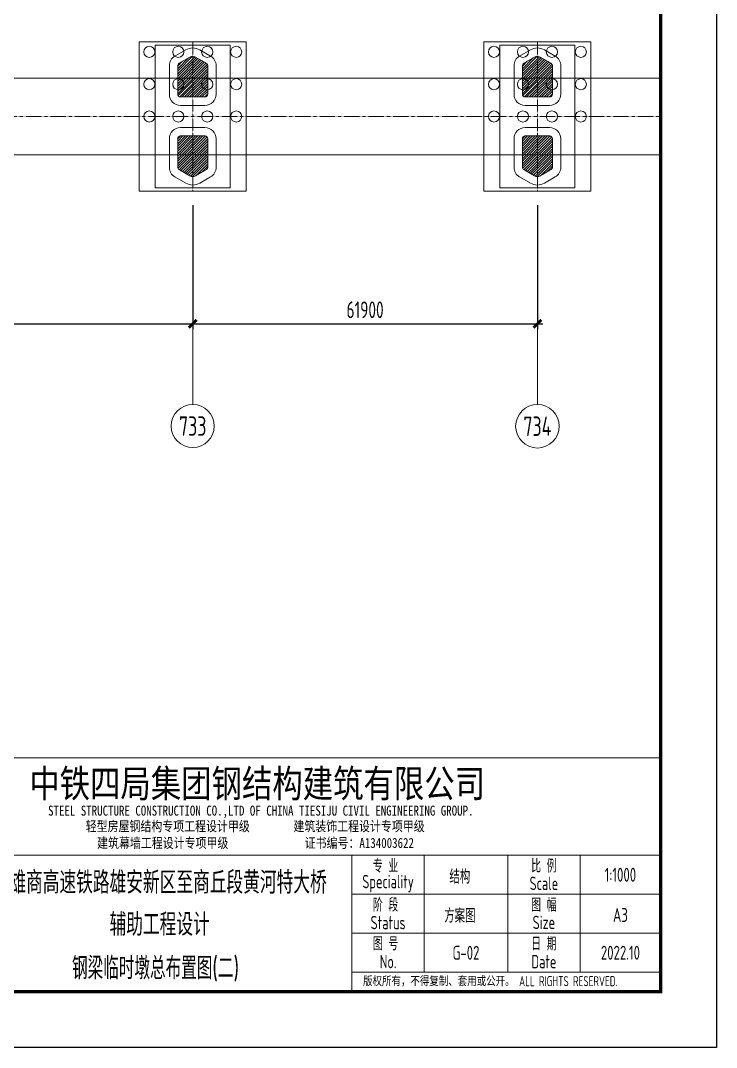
# Model space of a CAD drawing. Extents: x -2876908 to 633791, y -1383861 to 872234.
# Drawn here: x -34749 to 90238, y 278234 to 462541 of the extents above; entities that cross this region are included whole.
import ezdxf
from ezdxf.enums import TextEntityAlignment as Align

# ---------------------------------------------------------------- set-up
doc = ezdxf.new("R2010")
doc.units = 0
doc.header["$LTSCALE"] = 5
doc.header["$MEASUREMENT"] = 0
doc.linetypes.add('CENTER', pattern=[2, 1.25, -0.25, 0.25, -0.25])
doc.layers.get('0').update_dxf_attribs({"linetype": 'CONTINUOUS', "lineweight": 25})
doc.layers.get('DEFPOINTS').update_dxf_attribs({"color": 35, "linetype": 'CONTINUOUS', "lineweight": 13})
for name, color, linetype, lineweight in [('1粗实线', 1, 'CONTINUOUS', 30), ('3中心线', 6, 'CENTER', 18), ('5标注', 3, 'CONTINUOUS', 15), ('6文本', 7, 'CONTINUOUS', 15), ('7边界线', 8, 'CONTINUOUS', 15), ('8轮廓线', 4, 'CONTINUOUS', 15), ('DIM', 3, 'CONTINUOUS', 0), ('HFZT', 5, 'CONTINUOUS', 15)]:
    doc.layers.add(name, color=color, linetype=linetype, lineweight=lineweight)
doc.layers.add('XI', color=7, linetype='CONTINUOUS')
doc.styles.add('TSSD_Dimension', font='tssdeng.shx', dxfattribs={"width": 0.7, "bigfont": 'hztxt.shx'})
doc.styles.add('TSSD_NORM', font='tssdeng.shx', dxfattribs={"width": 0.7, "bigfont": 'hztxt.shx'})
doc.styles.add('图框-仿宋', font='tssdeng.shx', dxfattribs={"bigfont": 'hztxt.shx'})
doc.styles.add('图框-黑体', font='simhei.ttf', dxfattribs={"width": 0.9})
doc.styles.add('桥梁', font='tssdeng.shx', dxfattribs={"width": 0.75, "bigfont": 'hztxt.shx'})
doc.dimstyles.new('TSSD_100_100', dxfattribs={"dimtxt": 300, "dimasz": 100, "dimexe": 100, "dimexo": 250, "dimgap": 100, "dimtad": 1, "dimdec": 0, "dimzin": 0, "dimdsep": 46, "dimtxsty": 'TSSD_Dimension', "dimblk": 'ARCHTICK', "dimblk1": 'ARCHTICK', "dimblk2": 'ARCHTICK', "dimcen": 0, "dimdle": 100, "dimclrt": 7, "dimadec": 0, "dimazin": 0, "dimtfac": 1, "dimtdec": 0, "dimtix": 1, "dimtmove": 2, "dimatfit": 3, "dimfxl": 1, "dimtolj": 1, "dimtzin": 0, "dimarcsym": 0})

# ---------------------------------------------------------------- blocks, each defined once
blk = doc.blocks.new('图框')
blk.add_line((81210, -10000), (-1573790, -10000))
at = {"color": 7, "linetype": 'Continuous'}
blk.add_lwpolyline([(-1598790, -10000), (-1598790, 287000), (81210, 287000), (81210, -10000), (-1598790, -10000)], dxfattribs=at)
at = {"layer": '1粗实线', "color": 7, "linetype": 'Continuous', "const_width": 600}
blk.add_lwpolyline([(-1573790, 0), (-1573790, 277000), (71210, 277000), (71210, 0), (-1573790, 0)], dxfattribs=at)
at = {"layer": 'HFZT'}
for p, q in [((71210, 42000), (-90790, 42000)), ((71210, 0), (71210, 42000)), ((-90790, 24500), (71210, 24500)), ((15734, 24500), (15734, 0)), ((15902, 24500), (71210, 24500)), ((28734, 24500), (28734, 3500)), ((43714, 24500), (43714, 3500)), ((56714, 24500), (56714, 3500)), ((15734, 17500), (71210, 17500)), ((15734, 10500), (71210, 10500)), ((15734, 3500), (71210, 3500)), ((-90790, 0), (71210, 0))]:
    blk.add_line(p, q, dxfattribs=at)
at = {"layer": 'HFZT', "style": '图框-仿宋', "width": 0.7}
for s, p in [('专 业', (21785, 22704)), ('比 例', (50214, 22704)), ('Speciality', (22234, 19413)), ('Scale', (50214, 19446)), ('阶 段', (21785, 15704)), ('图 幅', (50214, 15704)), ('Status', (22234, 12413)), ('Size', (50214, 12446)), ('图 号', (21785, 8704)), ('日 期', (50214, 8704)), ('No.', (22234, 5413)), ('Date', (50214, 5413))]:
    blk.add_text(s, height=2400, dxfattribs=at).set_placement(p, align=Align.MIDDLE)
at = {"layer": 'HFZT', "color": 2}
for s, style, width, p in [('结构', '桥梁', 0.75, (35119, 20781)), ('方案图', '桥梁', 0.75, (35119, 13781)), ('A3', '图框-仿宋', 0.7, (63962, 13781))]:
    blk.add_text(s, height=2500, dxfattribs=dict(at, style=style, width=width)).set_placement(p, align=Align.MIDDLE)
at = {"layer": 'HFZT', "color": 2, "style": '桥梁', "width": 0.75}
for s, p in [('京雄商高速铁路雄安新区至商丘段黄河特大桥', (-18790, 17601)), ('辅助工程设计', (-18790, 10055))]:
    blk.add_text(s, height=4000, dxfattribs=at).set_placement(p, align=Align.CENTER)
at = {"layer": 'HFZT', "style": '图框-仿宋', "width": 0.7}
for s, p in [('版权所有，不得复制、套用或公开。', (17734, 1000)), ('ALL RIGHTS RESERVED.', (45765, 1000))]:
    blk.add_text(s, height=1800, dxfattribs=at).set_placement(p)
at = {"layer": 'HFZT', "color": 2, "style": 'TSSD_NORM', "width": 0.7}
for tag, height, p in [('比例尺', 2500, (63962, 21000)), ('图号', 2500, (36224, 7000)), ('日期', 2500, (63962, 7000)), ('图名', 4000, (-19528, 4250))]:
    blk.add_attdef(tag, text='', height=height, dxfattribs=at).set_placement(p, align=Align.MIDDLE)
at = {"layer": 'XI', "color": 5, "style": '图框-黑体', "width": 0.8}
for s, height, p in [('中铁四局集团钢结构建筑有限公司', 5000, (-1279, 34872)), ('STEEL STRUCTURE CONSTRUCTION CO.,LTD OF CHINA TIESIJU CIVIL ENGINEERING GROUP.', 1800, (-628, 31604)), ('轻型房屋钢结构专项工程设计甲级        建筑装饰工程设计专项甲级 ', 1800, (-1140, 28814)), ('建筑幕墙工程设计专项甲级              证书编号：A134003622', 1800, (-1573, 25814))]:
    blk.add_text(s, height=height, dxfattribs=at).set_placement(p, align=Align.CENTER)
blk = doc.blocks.new('平面图')
at = {"layer": '7边界线'}
h = blk.add_hatch(dxfattribs=at)
h.set_pattern_fill('ANSI31', color=256, scale=100, style=0)
h.set_pattern_definition([(45, (-6742488.14, 183260.15), (-224.506403, 224.506403), [])])
edge = h.paths.add_edge_path()
edge.add_line((128705, 3492), (130705, 3492))
edge.add_arc((130469, 4560), 1094, 282.42368, 328.71185)
edge.add_line((131404, 3992), (131404, 9215))
edge.add_arc((138039, 16551), 9891, 224.25445, 227.86965, ccw=False)
edge.add_line((130955, 9648), (129205, 10658))
edge.add_arc((128705, 9792), 1000, 60.00554, 90.00529)
edge.add_line((128705, 10792), (128705, 3492))
edge = h.paths.add_edge_path()
edge.add_arc((126605, 4092), 608, 189.42627, 279.42627)
edge.add_line((126705, 3492), (128705, 3492))
edge.add_line((128705, 3492), (128705, 10792))
edge.add_arc((128705, 9792), 1000, 90.00529, 120)
edge.add_line((128205, 10658), (126455, 9648))
edge.add_arc((119338, 16581), 9935, 312.14808, 315.7463, ccw=False)
edge.add_line((126005, 9215), (126005, 3992))
edge = h.paths.add_edge_path()
edge.add_arc((126605, -9058), 624, 196.05281, 256.05281)
edge.add_line((126455, -9664), (128205, -10674))
edge.add_arc((128705, -9808), 1000, 240, 269.99471)
edge.add_line((128705, -10808), (128705, -3508))
edge.add_line((128705, -3508), (126705, -3508))
edge.add_arc((126552, -4033), 547, 73.7651, 177.38237)
edge.add_line((126005, -4008), (126005, -9231))
edge = h.paths.add_edge_path()
edge.add_arc((128705, -9808), 1000, 269.99471, 299.99446)
edge.add_line((129205, -10674), (130955, -9664))
edge.add_arc((130037, -8262), 1676, 303.20869, 324.66721)
edge.add_line((131404, -9231), (131404, -4008))
edge.add_arc((130857, -4033), 547, 2.63799, 106.22648)
edge.add_line((130705, -3508), (128705, -3508))
edge.add_line((128705, -3508), (128705, -10808))
h = blk.add_hatch(dxfattribs=at)
h.set_pattern_fill('ANSI31', color=256, scale=100, style=0)
h.set_pattern_definition([(45, (-6680588.13, 183260.15), (-224.506403, 224.506403), [])])
edge = h.paths.add_edge_path()
edge.add_line((190605, 3492), (192605, 3492))
edge.add_arc((192369, 4560), 1094, 282.42368, 328.71185)
edge.add_line((193304, 3992), (193304, 9215))
edge.add_arc((199939, 16551), 9891, 224.25445, 227.86965, ccw=False)
edge.add_line((192855, 9648), (191105, 10658))
edge.add_arc((190605, 9792), 1000, 60.00554, 90.00529)
edge.add_line((190605, 10792), (190605, 3492))
edge = h.paths.add_edge_path()
edge.add_arc((188505, 4092), 608, 189.42627, 279.42627)
edge.add_line((188605, 3492), (190605, 3492))
edge.add_line((190605, 3492), (190605, 10792))
edge.add_arc((190605, 9792), 1000, 90.00529, 120)
edge.add_line((190105, 10658), (188355, 9648))
edge.add_arc((181238, 16581), 9935, 312.14808, 315.7463, ccw=False)
edge.add_line((187905, 9215), (187905, 3992))
edge = h.paths.add_edge_path()
edge.add_arc((188505, -9058), 624, 196.05281, 256.05281)
edge.add_line((188355, -9664), (190105, -10674))
edge.add_arc((190605, -9808), 1000, 240, 269.99471)
edge.add_line((190605, -10808), (190605, -3508))
edge.add_line((190605, -3508), (188605, -3508))
edge.add_arc((188452, -4033), 547, 73.7651, 177.38237)
edge.add_line((187905, -4008), (187905, -9231))
edge = h.paths.add_edge_path()
edge.add_arc((190605, -9808), 1000, 269.99471, 299.99446)
edge.add_line((191105, -10674), (192855, -9664))
edge.add_arc((191937, -8262), 1676, 303.20869, 324.66721)
edge.add_line((193304, -9231), (193304, -4008))
edge.add_arc((192757, -4033), 547, 2.63799, 106.22648)
edge.add_line((192605, -3508), (190605, -3508))
edge.add_line((190605, -3508), (190605, -10808))
at = {"layer": '3中心线'}
for p, q in [((128705, -13408), (128705, 13392)), ((190605, -13408), (190605, 13392))]:
    blk.add_line(p, q, dxfattribs=at)
blk.add_lwpolyline([(-1432236, 0), (212764, 0)], dxfattribs=at)
at = {"layer": '7边界线'}
for p, q in [((125506, 10832), (127455, 11957)), ((131903, 10832), (129954, 11957)), ((187406, 10832), (189355, 11957)), ((193803, 10832), (191854, 11957)), ((126256, 9533), (128205, 10658)), ((131153, 9533), (129204, 10658)), ((188156, 9533), (190105, 10658)), ((193053, 9533), (191104, 10658)), ((124506, 9101), (124505, 3993)), ((126006, 9100), (126005, 3992)), ((131403, 9100), (131405, 3992)), ((132903, 9101), (132905, 3992)), ((132903, 9101), (132905, 3992)), ((186406, 9101), (186405, 3993)), ((187906, 9100), (187905, 3992)), ((193303, 9100), (193305, 3992)), ((194803, 9101), (194805, 3992)), ((194803, 9101), (194805, 3992)), ((130905, 3492), (126505, 3492)), ((130905, 1992), (126505, 1992)), ((192805, 3492), (188405, 3492)), ((192805, 1992), (188405, 1992)), ((130905, -2008), (126505, -2008)), ((130905, -3508), (126505, -3508)), ((192805, -2008), (188405, -2008)), ((192805, -3508), (188405, -3508)), ((124506, -9117), (124505, -4008)), ((126006, -9116), (126005, -4008)), ((131403, -9116), (131405, -4008)), ((132903, -9117), (132905, -4008)), ((132903, -9117), (132905, -4008)), ((186406, -9117), (186405, -4008)), ((187906, -9116), (187905, -4008)), ((193303, -9116), (193305, -4008)), ((194803, -9117), (194805, -4008)), ((194803, -9117), (194805, -4008)), ((125506, -10848), (127455, -11973)), ((126256, -9549), (128205, -10674)), ((126455, -9664), (128205, -10674)), ((131153, -9549), (129204, -10674)), ((130955, -9664), (129205, -10674)), ((131903, -10848), (129954, -11973)), ((187406, -10848), (189355, -11973)), ((188156, -9549), (190105, -10674)), ((188355, -9664), (190105, -10674)), ((193053, -9549), (191104, -10674)), ((192855, -9664), (191105, -10674)), ((193803, -10848), (191854, -11973))]:
    blk.add_line(p, q, dxfattribs=at)
for points in [[(119105, 13392), (119105, -13408), (138305, -13408), (138305, 13392), (119105, 13392)], [(181005, 13392), (181005, -13408), (200205, -13408), (200205, 13392), (181005, 13392)], [(121955, 2592), (121955, 12792), (135455, 12792), (135455, 2592)], [(183855, 2592), (183855, 12792), (197355, 12792), (197355, 2592)], [(121955, 2592), (121955, -12808), (135455, -12808), (135455, 2592)], [(183855, 2592), (183855, -12808), (197355, -12808), (197355, 2592)]]:
    blk.add_lwpolyline(points, dxfattribs=at)
for centre in [(120905, 11592), (126105, 11592), (131305, 11592), (136505, 11592), (182805, 11592), (188005, 11592), (193205, 11592), (198405, 11592), (120905, 5792), (126105, 5792), (131305, 5792), (136505, 5792), (182805, 5792), (188005, 5792), (193205, 5792), (198405, 5792), (120905, -8), (126105, -8), (131305, -8), (136505, -8), (182805, -8), (188005, -8), (193205, -8), (198405, -8)]:
    blk.add_circle(centre, 1000, dxfattribs=at)
for centre, radius, start, end in [((128705, 9793), 2499, 60.00554, 120), ((190605, 9793), 2499, 60.00554, 120), ((126506, 9100), 2000, 120, 180), ((126506, 9100), 500, 120, 180), ((128705, 9793), 999, 60.00554, 120), ((130904, 9100), 500, 0, 60), ((130904, 9100), 2000, 0, 60), ((188406, 9100), 2000, 120, 180), ((188406, 9100), 500, 120, 180), ((190605, 9793), 999, 60.00554, 120), ((192804, 9100), 500, 0, 60), ((192804, 9100), 2000, 0, 60), ((126505, 3992), 2000, 180, 270), ((126505, 3992), 500, 180, 270), ((130905, 3992), 500, 270, 0), ((130905, 3992), 2000, 270, 0), ((188405, 3992), 2000, 180, 270), ((188405, 3992), 500, 180, 270), ((192805, 3992), 500, 270, 0), ((192805, 3992), 2000, 270, 0), ((120905, -8), 1000, 0, 180), ((182805, -8), 1000, 0, 180), ((126505, -4008), 2000, 90, 180), ((126505, -4008), 500, 90, 180), ((130905, -4008), 2000, 0, 90), ((130905, -4008), 500, 0, 90), ((188405, -4008), 2000, 90, 180), ((188405, -4008), 500, 90, 180), ((192805, -4008), 2000, 0, 90), ((192805, -4008), 500, 0, 90), ((126506, -9116), 2000, 180, 240), ((126506, -9116), 500, 180, 240), ((130904, -9116), 500, 300, 0), ((130904, -9116), 2000, 300, 0), ((188406, -9116), 2000, 180, 240), ((188406, -9116), 500, 180, 240), ((192804, -9116), 500, 300, 0), ((192804, -9116), 2000, 300, 0), ((128705, -9808), 1000, 240, 299.99446), ((128705, -9808), 999, 240, 299.99446), ((190605, -9808), 1000, 240, 299.99446), ((190605, -9808), 999, 240, 299.99446), ((128705, -9808), 2499, 240, 299.99446), ((190605, -9808), 2499, 240, 299.99446)]:
    blk.add_arc(centre, radius, start, end, dxfattribs=at)
at = {"layer": '8轮廓线'}
for points in [[(-1432236, 6900), (212764, 6900)], [(-1432236, -6900), (212764, -6900)]]:
    blk.add_lwpolyline(points, dxfattribs=at)
blk = doc.blocks.new('_ArchTick')
at = {"color": 0, "linetype": 'ByBlock', "const_width": 0.5}
blk.add_lwpolyline([(-0.71, -0.71), (0.71, 0.71)], dxfattribs=at)
blk = doc.blocks.new('*D74')
at = {"layer": 'DEFPOINTS', "color": 0, "transparency": 16777216}
for p in [(-3821, 431920), (-83821, 431020), (-3821, 408125)]:
    blk.add_point(p, dxfattribs=at)
at = {"layer": 'DIM', "color": 0, "linetype": 'ByBlock', "lineweight": -2, "transparency": 16777216}
blk.add_line((-83821, 428520), (-83821, 407125), dxfattribs=at)
at = {"layer": 'DIM', "color": 0, "lineweight": -2, "transparency": 16777216}
for p, q in [((-3821, 429420), (-3821, 407125)), ((-84821, 408125), (-2821, 408125))]:
    blk.add_line(p, q, dxfattribs=at)
at = {"layer": 'DIM', "color": 0, "lineweight": -2, "transparency": 16777216, "xscale": 1000, "yscale": 1000, "zscale": 1000, "rotation": 180}
blk.add_blockref('_ArchTick', (-83821, 408125), dxfattribs=at)
at = {"layer": 'DIM', "color": 0, "lineweight": -2, "transparency": 16777216, "xscale": 1000, "yscale": 1000, "zscale": 1000}
blk.add_blockref('_ArchTick', (-3821, 408125), dxfattribs=at)
at = {"layer": 'DIM', "color": 7, "transparency": 16777216, "insert": (-43821, 410625), "char_height": 3000, "attachment_point": 5, "style": 'TSSD_Dimension'}
blk.add_mtext('\\A1;80000', dxfattribs=at)
blk = doc.blocks.new('*D75')
at = {"layer": 'DEFPOINTS', "color": 0, "transparency": 16777216}
for p in [(-3821, 431920), (58079, 431920), (58079, 408125)]:
    blk.add_point(p, dxfattribs=at)
at = {"layer": 'DIM', "color": 0, "linetype": 'ByBlock', "lineweight": -2, "transparency": 16777216}
blk.add_line((-3821, 429420), (-3821, 407125), dxfattribs=at)
at = {"layer": 'DIM', "color": 0, "lineweight": -2, "transparency": 16777216}
for p, q in [((58079, 429420), (58079, 407125)), ((-4821, 408125), (59079, 408125))]:
    blk.add_line(p, q, dxfattribs=at)
at = {"layer": 'DIM', "color": 0, "lineweight": -2, "transparency": 16777216, "xscale": 1000, "yscale": 1000, "zscale": 1000, "rotation": 180}
blk.add_blockref('_ArchTick', (-3821, 408125), dxfattribs=at)
at = {"layer": 'DIM', "color": 0, "lineweight": -2, "transparency": 16777216, "xscale": 1000, "yscale": 1000, "zscale": 1000}
blk.add_blockref('_ArchTick', (58079, 408125), dxfattribs=at)
at = {"layer": 'DIM', "color": 7, "transparency": 16777216, "insert": (27129, 410625), "char_height": 3000, "attachment_point": 5, "style": 'TSSD_Dimension'}
blk.add_mtext('\\A1;61900', dxfattribs=at)
blk = doc.blocks.new('f32r')
for centre, radius in [((1499330, -14033), 3863), ((1561230, -14076), 3905)]:
    blk.add_circle(centre, radius)
at = {"layer": '5标注'}
for p, q in [((1499330, 3400), (1499330, -10170)), ((1561230, 3400), (1561230, -10170))]:
    blk.add_line(p, q, dxfattribs=at)
at = {"layer": '6文本', "style": 'TSSD_NORM', "width": 0.7}
for s, p in [('733', (1499330, -14040)), ('734', (1561230, -14076))]:
    blk.add_text(s, height=3500, dxfattribs=at).set_placement(p, align=Align.MIDDLE_CENTER)

msp = doc.modelspace()

# ---------------------------------------------------------------- block references
msp.add_blockref('图框', (9028.284, 288233.761)).add_auto_attribs({'图名': '钢梁临时墩总布置图(二)', '图号': 'G-02', '比例尺': '1:1000', '日期': '2022.10'})
at = {"layer": '3中心线', "ltscale": 500}
msp.add_blockref('平面图', (-132525.75, 445327.77), dxfattribs=at)
at = {"layer": 'DIM'}
msp.add_blockref('f32r', (-1503151.02, 403798.683), dxfattribs=at)

# ---------------------------------------------------------------- dimensions: what is measured, and where the dimension line sits
for base, p1, p2, picture, middle in [((-3821.14, 408124.878), (-83821.088, 431019.823), (-3821.14, 431919.823), '*D74', (-43821.114, 410624.878)), ((58078.868, 408124.878), (-3821.14, 431919.823), (58078.868, 431919.823), '*D75', (27128.864, 410624.878))]:
    dim = msp.add_linear_dim(base=base, p1=p1, p2=p2, dimstyle='TSSD_100_100', override={"dimtxt": 3000, "dimasz": 1000, "dimexe": 1000, "dimexo": 2500, "dimgap": 1000, "dimdle": 1000}, dxfattribs=at)
    dim.commit()
    dim.dimension.update_dxf_attribs({"geometry": picture, "text_midpoint": middle})

doc.saveas('drawing.dxf')
